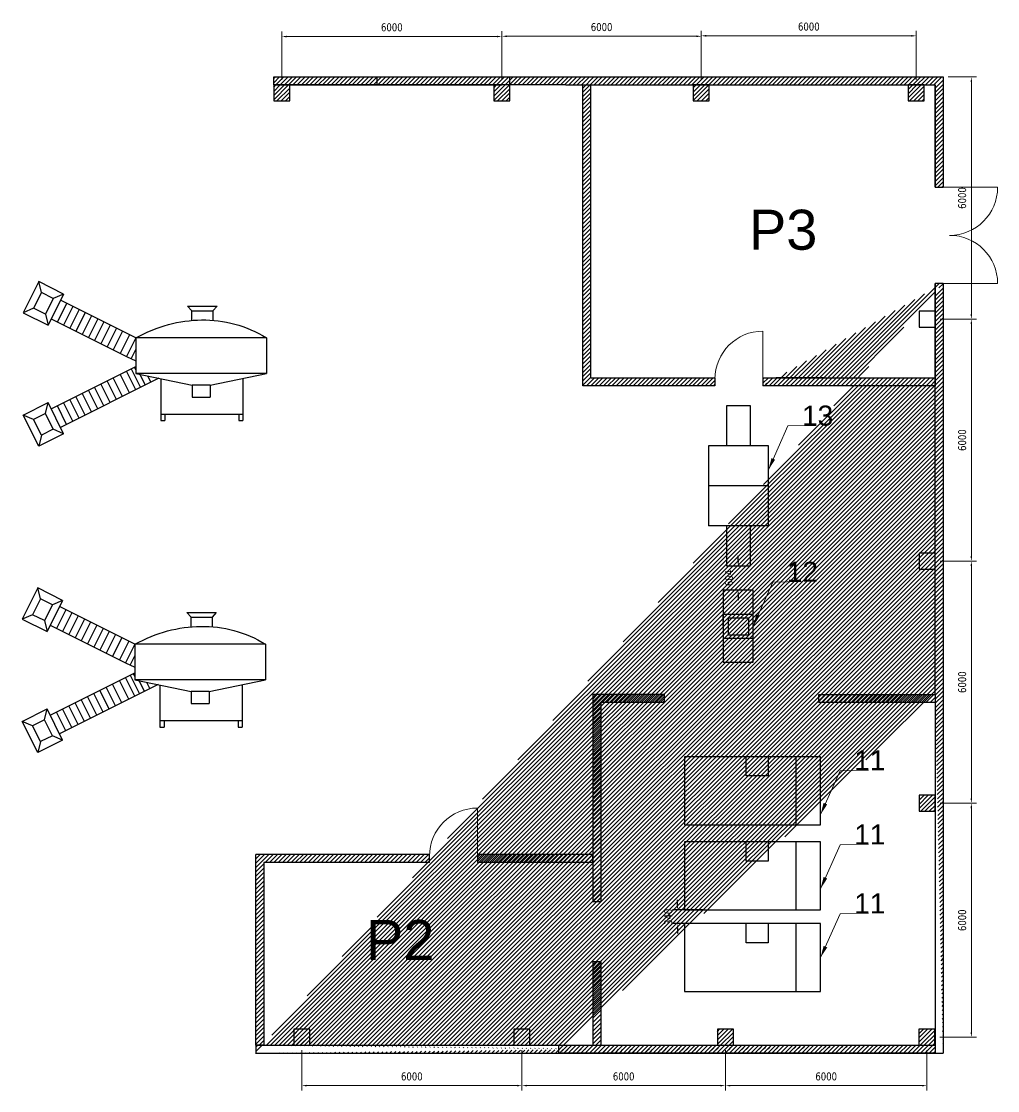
# Model space of a CAD drawing. Header units: millimetres. Extents: x 133587 to 223990, y -31835 to 27376.
# Drawn here: x 199603 to 223990, y -31835 to -5112 of the extents above; entities that cross this region are included whole.
import ezdxf

# ---------------------------------------------------------------- set-up
doc = ezdxf.new("R2010")
doc.units = ezdxf.units.MM
doc.header["$MEASUREMENT"] = 0
doc.header["$PDMODE"] = 2
doc.layers.get('0').update_dxf_attribs({"plot": 0})
for name, color, linetype, lineweight in [('03 tbii', 3, 'Continuous', 30), ('DIM', 252, 'Continuous', 18), ('DIM TO UYEN', 5, 'Continuous', 13), ('DungChinh', 7, 'Continuous', 30), ('H-nuoc thai', 5, 'Continuous', 53), ('khung tên', 100, 'Continuous', 25), ('NET MANH', 3, 'Continuous', 0)]:
    doc.layers.add(name, color=color, linetype=linetype, lineweight=lineweight)
doc.layers.add('Thiet bi', color=7, linetype='Continuous')
doc.styles.add('350', font='arial.ttf', dxfattribs={"height": 1000})
doc.styles.get("Standard").update_dxf_attribs({"font": 'arial.ttf'})
doc.styles.add('TEXT1', font='tahoma.ttf', dxfattribs={"width": 0.9})
doc.dimstyles.new('Dim100', dxfattribs={"dimscale": 100, "dimtxt": 2, "dimasz": 1.25, "dimexe": 1.25, "dimexo": 1.25, "dimgap": 1.25, "dimtad": 1, "dimtoh": 1, "dimdec": 0, "dimzin": 0, "dimdsep": 46, "dimtxsty": 'TEXT1', "dimcen": 0.09, "dimclrd": 256, "dimclre": 256, "dimclrt": 256, "dimadec": 0, "dimazin": 0, "dimtfac": 1, "dimtdec": 0, "dimtix": 1, "dimtofl": 0, "dimtmove": 0, "dimatfit": 3, "dimfxl": 1, "dimtolj": 1, "dimtzin": 0, "dimlwd": -1, "dimlwe": -1, "dimarcsym": 0})
doc.dimstyles.new('KICH THUOC', dxfattribs={"dimscale": 50, "dimtxt": 4.5, "dimasz": 3, "dimexe": 4, "dimexo": 0, "dimgap": 1, "dimtad": 1, "dimtoh": 1, "dimdec": 0, "dimtxsty": 'Standard', "dimcen": -2.5, "dimclrd": 8, "dimclre": 8, "dimadec": 0, "dimazin": 0, "dimtfac": 1, "dimtdec": 0, "dimtmove": 1, "dimatfit": 1, "dimfxl": 1, "dimlwd": 9, "dimlwe": 9, "dimarcsym": 0})
pattern_1 = [(45, (-1729698.88, -188716.505), (-53.8815367, 53.8815367), [])]

# ---------------------------------------------------------------- blocks, each defined once
blk = doc.blocks.new('*D103')
at = {"layer": 'Defpoints', "color": 0, "transparency": 16777216}
for p in [(221959, -5473), (216588, -6702), (221959, -6702)]:
    blk.add_point(p, dxfattribs=at)
at = {"layer": 'DIM', "transparency": 16777216}
for p, q in [((216588, -6577), (216588, -5348)), ((216713, -5473), (221834, -5473)), ((221959, -6577), (221959, -5348))]:
    blk.add_line(p, q, dxfattribs=at)
for points in [[(216713, -5452), (216713, -5494), (216588, -5473)], [(221834, -5452), (221834, -5494), (221959, -5473)]]:
    blk.add_solid(points, dxfattribs=at)
at = {"layer": 'DIM', "transparency": 16777216, "insert": (219274, -5244), "char_height": 200, "attachment_point": 5, "style": 'TEXT1'}
blk.add_mtext('\\A1;6000', dxfattribs=at)
blk = doc.blocks.new('*D104')
at = {"layer": 'Defpoints', "color": 0, "transparency": 16777216}
for p in [(222428, -24652), (223335, -24652), (222424, -30502)]:
    blk.add_point(p, dxfattribs=at)
at = {"layer": 'DIM', "transparency": 16777216}
for p, q in [((222553, -24652), (223460, -24652)), ((223335, -30377), (223335, -24777)), ((222549, -30502), (223460, -30502))]:
    blk.add_line(p, q, dxfattribs=at)
for points in [[(223314, -24777), (223355, -24777), (223335, -24652)], [(223314, -30377), (223355, -30377), (223335, -30502)]]:
    blk.add_solid(points, dxfattribs=at)
at = {"layer": 'DIM', "transparency": 16777216, "insert": (223106, -27577), "char_height": 200, "attachment_point": 5, "rotation": 90, "style": 'TEXT1'}
blk.add_mtext('\\A1;6000', dxfattribs=at)
blk = doc.blocks.new('*D105')
at = {"layer": 'Defpoints', "color": 0, "transparency": 16777216}
for p in [(222428, -18602), (222428, -24652), (223335, -24652)]:
    blk.add_point(p, dxfattribs=at)
at = {"layer": 'DIM', "transparency": 16777216}
for p, q in [((222553, -18602), (223460, -18602)), ((223335, -18727), (223335, -24527)), ((222553, -24652), (223460, -24652))]:
    blk.add_line(p, q, dxfattribs=at)
for points in [[(223314, -18727), (223355, -18727), (223335, -18602)], [(223314, -24527), (223355, -24527), (223335, -24652)]]:
    blk.add_solid(points, dxfattribs=at)
at = {"layer": 'DIM', "transparency": 16777216, "insert": (223106, -21627), "char_height": 200, "attachment_point": 5, "rotation": 90, "style": 'TEXT1'}
blk.add_mtext('\\A1;6000', dxfattribs=at)
blk = doc.blocks.new('*D106')
at = {"layer": 'Defpoints', "color": 0, "transparency": 16777216}
for p in [(222428, -12552), (222428, -18602), (223335, -18602)]:
    blk.add_point(p, dxfattribs=at)
at = {"layer": 'DIM', "transparency": 16777216}
for p, q in [((222553, -12552), (223460, -12552)), ((223335, -12677), (223335, -18477)), ((222553, -18602), (223460, -18602))]:
    blk.add_line(p, q, dxfattribs=at)
for points in [[(223314, -12677), (223355, -12677), (223335, -12552)], [(223314, -18477), (223355, -18477), (223335, -18602)]]:
    blk.add_solid(points, dxfattribs=at)
at = {"layer": 'DIM', "transparency": 16777216, "insert": (223106, -15577), "char_height": 200, "attachment_point": 5, "rotation": 90, "style": 'TEXT1'}
blk.add_mtext('\\A1;6000', dxfattribs=at)
blk = doc.blocks.new('*D107')
at = {"layer": 'Defpoints', "color": 0, "transparency": 16777216}
for p in [(222628, -6502), (222428, -12552), (223335, -12552)]:
    blk.add_point(p, dxfattribs=at)
at = {"layer": 'DIM', "transparency": 16777216}
for p, q in [((222753, -6502), (223460, -6502)), ((223335, -6627), (223335, -12427)), ((222553, -12552), (223460, -12552))]:
    blk.add_line(p, q, dxfattribs=at)
for points in [[(223314, -6627), (223355, -6627), (223335, -6502)], [(223314, -12427), (223355, -12427), (223335, -12552)]]:
    blk.add_solid(points, dxfattribs=at)
at = {"layer": 'DIM', "transparency": 16777216, "insert": (223106, -9527), "char_height": 200, "attachment_point": 5, "rotation": 90, "style": 'TEXT1'}
blk.add_mtext('\\A1;6000', dxfattribs=at)
blk = doc.blocks.new('*D97')
at = {"layer": 'Defpoints', "color": 0, "transparency": 16777216}
for p in [(206107, -5491), (206107, -6702), (211607, -6702)]:
    blk.add_point(p, dxfattribs=at)
at = {"layer": 'DIM', "transparency": 16777216}
for p, q in [((206107, -6577), (206107, -5366)), ((211482, -5491), (206232, -5491)), ((211607, -6577), (211607, -5366))]:
    blk.add_line(p, q, dxfattribs=at)
for points in [[(206232, -5470), (206232, -5512), (206107, -5491)], [(211482, -5470), (211482, -5512), (211607, -5491)]]:
    blk.add_solid(points, dxfattribs=at)
at = {"layer": 'DIM', "transparency": 16777216, "insert": (208857, -5262), "char_height": 200, "attachment_point": 5, "style": 'TEXT1'}
blk.add_mtext('\\A1;6000', dxfattribs=at)
blk = doc.blocks.new('*D70')
at = {"layer": 'Defpoints', "color": 0, "transparency": 16777216}
for p in [(216588, -5485), (211607, -6702), (216588, -6702)]:
    blk.add_point(p, dxfattribs=at)
at = {"layer": 'DIM', "transparency": 16777216}
for p, q in [((211607, -6577), (211607, -5360)), ((211732, -5485), (216463, -5485)), ((216588, -6577), (216588, -5360))]:
    blk.add_line(p, q, dxfattribs=at)
for points in [[(211732, -5464), (211732, -5505), (211607, -5485)], [(216463, -5464), (216463, -5505), (216588, -5485)]]:
    blk.add_solid(points, dxfattribs=at)
at = {"layer": 'DIM', "transparency": 16777216, "insert": (214098, -5256), "char_height": 200, "attachment_point": 5, "style": 'TEXT1'}
blk.add_mtext('\\A1;6000', dxfattribs=at)
blk = doc.blocks.new('*D115')
at = {"transparency": 16777216}
for p, q in [((215994, -27195), (215994, -27070)), ((216661, -27320), (215869, -27320)), ((216661, -27661), (215869, -27661)), ((215994, -27786), (215994, -27911))]:
    blk.add_line(p, q, dxfattribs=at)
for points in [[(215973, -27195), (216014, -27195), (215994, -27320)], [(215973, -27786), (216014, -27786), (215994, -27661)]]:
    blk.add_solid(points, dxfattribs=at)
at = {"layer": 'Defpoints', "color": 0, "transparency": 16777216}
for p in [(216786, -27320), (215994, -27661), (216786, -27661)]:
    blk.add_point(p, dxfattribs=at)
at = {"transparency": 16777216, "insert": (215764, -27491), "char_height": 200, "attachment_point": 5, "rotation": 90, "style": 'TEXT1'}
blk.add_mtext('\\A1;340', dxfattribs=at)
blk = doc.blocks.new('*D118')
at = {"transparency": 16777216}
for p, q in [((217510, -18595), (217510, -18470)), ((217390, -18720), (217385, -18720)), ((217510, -19449), (217510, -19574)), ((217635, -19324), (217635, -19324))]:
    blk.add_line(p, q, dxfattribs=at)
for points in [[(217490, -18595), (217531, -18595), (217510, -18720)], [(217490, -19449), (217531, -19449), (217510, -19324)]]:
    blk.add_solid(points, dxfattribs=at)
at = {"layer": 'Defpoints', "color": 0, "transparency": 16777216}
for p in [(217515, -18720), (217510, -19324), (217510, -19324)]:
    blk.add_point(p, dxfattribs=at)
at = {"transparency": 16777216, "insert": (217281, -19022), "char_height": 200, "attachment_point": 5, "rotation": 90, "style": 'TEXT1'}
blk.add_mtext('\\A1;604', dxfattribs=at)
blk = doc.blocks.new('*D152')
at = {"layer": 'Defpoints', "color": 0, "transparency": 16777216}
for p in [(206607, -30702), (212107, -30702), (212107, -31710)]:
    blk.add_point(p, dxfattribs=at)
at = {"layer": 'DIM', "transparency": 16777216}
for p, q in [((206607, -30827), (206607, -31835)), ((212107, -30827), (212107, -31835)), ((206732, -31710), (211982, -31710))]:
    blk.add_line(p, q, dxfattribs=at)
for points in [[(206732, -31689), (206732, -31730), (206607, -31710)], [(211982, -31689), (211982, -31730), (212107, -31710)]]:
    blk.add_solid(points, dxfattribs=at)
at = {"layer": 'DIM', "transparency": 16777216, "insert": (209357, -31481), "char_height": 200, "attachment_point": 5, "style": 'TEXT1'}
blk.add_mtext('\\A1;6000', dxfattribs=at)
blk = doc.blocks.new('*D153')
at = {"layer": 'Defpoints', "color": 0, "transparency": 16777216}
for p in [(212107, -30702), (217191, -30702), (217191, -31710)]:
    blk.add_point(p, dxfattribs=at)
at = {"layer": 'DIM', "transparency": 16777216}
for p, q in [((212107, -30827), (212107, -31835)), ((217191, -30827), (217191, -31835)), ((212232, -31710), (217066, -31710))]:
    blk.add_line(p, q, dxfattribs=at)
for points in [[(212232, -31689), (212232, -31730), (212107, -31710)], [(217066, -31689), (217066, -31730), (217191, -31710)]]:
    blk.add_solid(points, dxfattribs=at)
at = {"layer": 'DIM', "transparency": 16777216, "insert": (214649, -31481), "char_height": 200, "attachment_point": 5, "style": 'TEXT1'}
blk.add_mtext('\\A1;6000', dxfattribs=at)
blk = doc.blocks.new('*D154')
at = {"layer": 'Defpoints', "color": 0, "transparency": 16777216}
for p in [(217191, -30702), (222224, -30702), (222224, -31710)]:
    blk.add_point(p, dxfattribs=at)
at = {"layer": 'DIM', "transparency": 16777216}
for p, q in [((217191, -30827), (217191, -31835)), ((222224, -30827), (222224, -31835)), ((217316, -31710), (222099, -31710))]:
    blk.add_line(p, q, dxfattribs=at)
for points in [[(217316, -31689), (217316, -31730), (217191, -31710)], [(222099, -31689), (222099, -31730), (222224, -31710)]]:
    blk.add_solid(points, dxfattribs=at)
at = {"layer": 'DIM', "transparency": 16777216, "insert": (219708, -31481), "char_height": 200, "attachment_point": 5, "style": 'TEXT1'}
blk.add_mtext('\\A1;6000', dxfattribs=at)

msp = doc.modelspace()

# ---------------------------------------------------------------- hatches: boundary and pattern name
at = {"layer": 'DungChinh'}
h = msp.add_hatch(dxfattribs=at)
h.set_pattern_fill('ANSI31', color=10, scale=600)
h.paths.add_polyline_path([(138039.3, -6249.1), (137639.3, -6249.1), (137639.3, -6649.1), (138039.3, -6649.1)])
h.paths.add_polyline_path([(144039.3, -6249.1), (143639.3, -6249.1), (143639.3, -6649.1), (144039.3, -6649.1)])
h.paths.add_polyline_path([(150039.3, -6249.1), (149639.3, -6249.1), (149639.3, -6649.1), (150039.3, -6649.1)])
h.paths.add_polyline_path([(156039.3, -6249.1), (155639.3, -6249.1), (155639.3, -6649.1), (156039.3, -6649.1)])
h.paths.add_polyline_path([(161965.1, -6249.1), (161565.1, -6249.1), (161565.1, -6649.1), (161965.1, -6649.1)])
h.paths.add_polyline_path([(167965.1, -6249.1), (167565.1, -6249.1), (167565.1, -6649.1), (167965.1, -6649.1)])
h.paths.add_polyline_path([(173965.1, -6249.1), (173565.1, -6249.1), (173565.1, -6649.1), (173965.1, -6649.1)])
h.paths.add_polyline_path([(179965.1, -6249.1), (179765.1, -6249.1), (179565.1, -6249.1), (179565.1, -6649.1), (179965.1, -6649.1)])
h.paths.add_polyline_path([(137739.3, -11899.1), (137339.3, -11899.1), (137339.3, -12099.1), (137339.3, -12299.1), (137739.3, -12299.1)])
h.paths.add_polyline_path([(137739.3, -17949.1), (137339.3, -17949.1), (137339.3, -18349.1), (137739.3, -18349.1)])
h.paths.add_polyline_path([(137739.3, -23999.1), (137339.3, -23999.1), (137339.3, -24399.1), (137739.3, -24399.1)])
h.paths.add_polyline_path([(138039.3, -29849.1), (137639.3, -29849.1), (137639.3, -30249.1), (138039.3, -30249.1)])
h.paths.add_polyline_path([(144039.3, -29849.1), (143639.3, -29849.1), (143639.3, -30249.1), (143839.3, -30249.1), (144039.3, -30249.1)])
h.paths.add_polyline_path([(150039.3, -29849.1), (149639.3, -29849.1), (149639.3, -30249.1), (149839.3, -30249.1), (150039.3, -30249.1)])
h.paths.add_polyline_path([(156039.3, -29849.1), (155839.3, -29849.1), (155839.3, -30249.1), (156039.3, -30249.1)])
h.paths.add_polyline_path([(155839.3, -29849.1), (155639.3, -29849.1), (155639.3, -30249.1), (155839.3, -30249.1)])
h.paths.add_polyline_path([(162039.3, -29849.1), (161639.3, -29849.1), (161639.3, -30249.1), (161839.3, -30249.1), (162039.3, -30249.1)])
h.paths.add_polyline_path([(168039.3, -29849.1), (167639.3, -29849.1), (167639.3, -30249.1), (167765.1, -30249.1), (168039.3, -30249.1)])
h.paths.add_polyline_path([(173965.1, -29849.1), (173565.1, -29849.1), (173565.1, -30249.1), (173765.1, -30249.1), (173965.1, -30249.1)])
h.paths.add_polyline_path([(179965.1, -29849.1), (179565.1, -29849.1), (179565.1, -30249.1), (179765.1, -30249.1), (179965.1, -30249.1)])
h.paths.add_polyline_path([(206807.3, -30301.7), (206407.3, -30301.7), (206407.3, -30701.7), (206607.3, -30701.7), (206807.3, -30701.7)])
h.paths.add_polyline_path([(212307.3, -30301.7), (211907.3, -30301.7), (211907.3, -30701.7), (212107.3, -30701.7), (212307.3, -30701.7)])
h.paths.add_polyline_path([(217390.9, -30299.4), (216990.9, -30299.4), (216990.9, -30701.7), (217390.9, -30701.7)])
h.paths.add_polyline_path([(222424.3, -30301.7), (222024.3, -30301.7), (222024.3, -30701.7), (222424.3, -30701.7)])
h.paths.add_polyline_path([(222428.1, -24451.7), (222028.1, -24451.7), (222028.1, -24851.7), (222428.1, -24851.7)])
h.paths.add_polyline_path([(222428.1, -18401.7), (222028.1, -18401.7), (222028.1, -18801.7), (222428.1, -18801.7)])
h.paths.add_polyline_path([(222159.1, -6701.7), (221759.1, -6701.7), (221759.1, -7101.7), (222159.1, -7101.7)])
h.paths.add_polyline_path([(216788, -6701.7), (216388, -6701.7), (216388, -7101.7), (216788, -7101.7)])
h.paths.add_polyline_path([(211807.3, -6701.7), (211407.3, -6701.7), (211407.3, -7101.7), (211807.3, -7101.7)])
h.paths.add_polyline_path([(206307.3, -6701.7), (206107.3, -6701.7), (205907.3, -6701.7), (205907.3, -7101.7), (206307.3, -7101.7)])
h.paths.add_polyline_path([(217421.7, -11369.3), (219630.4, -11369.3), (219630.4, -9308.6), (217421.7, -9308.6)], flags=9)
h = msp.add_hatch(dxfattribs=at)
h.set_pattern_fill('ANSI31', color=256, scale=600)
h.paths.add_polyline_path([(208483.2, -6501.7), (205907.3, -6501.7), (205907.3, -6701.7), (208483.2, -6701.7)])
h.paths.add_polyline_path([(211807.3, -6501.7), (208483.2, -6501.7), (208483.2, -6701.7), (211607.3, -6701.7), (211807.3, -6701.7)])
h.paths.add_polyline_path([(222628.1, -6501.7), (222428.1, -6501.7), (211807.3, -6501.7), (211807.3, -6701.7), (213204.7, -6701.7), (222428.1, -6701.7), (222428.1, -9259.4), (222628.1, -9259.4)])
h.paths.add_polyline_path([(213827.9, -6701.7), (213627.9, -6701.7), (213627.9, -14217), (216928, -14217), (216928, -14017), (213827.9, -14017)])
h.paths.add_polyline_path([(222428.1, -14017), (218128, -14017), (218128, -14217), (222428.1, -14217)])
h = msp.add_hatch(dxfattribs=at)
h.set_pattern_fill('ANSI31', color=256, scale=600)
edge = h.paths.add_edge_path()
edge.add_line((216588, -30701.7), (222428.1, -30701.7))
edge.add_line((213113.1, -30901.7), (222628.1, -30901.7))
edge.add_line((213174.3, -30701.7), (216588, -30701.7))
edge.add_line((206607.3, -30701.7), (222024.3, -30701.7))
edge.add_line((205452.3, -30901.7), (222628.1, -30901.7))
edge.add_line((205461.9, -30701.7), (206607.3, -30701.7))
edge.add_line((205461.9, -30701.7), (205461.9, -30901.7))
edge.add_line((222628.1, -11659.4), (222628.1, -30901.7))
edge.add_line((222428.1, -21932.3), (222428.1, -30701.7))
edge.add_line((222428.1, -11659.4), (222428.1, -14217))
edge.add_line((222428.1, -14217), (218128, -14217))
edge.add_line((222628.1, -11659.4), (222428.1, -11659.4))
edge.add_line((222428.1, -21932.3), (222428.1, -11659.4))
h = msp.add_hatch(dxfattribs=at)
h.set_pattern_fill('ANSI31', color=256, scale=600)
h.paths.add_polyline_path([(222427.5, -30701.7), (213031.5, -30701.7), (213031.5, -30901.7), (222427.5, -30901.7)])
at = {"layer": 'H-nuoc thai', "linetype": 'Continuous', "lineweight": 30, "ltscale": 20}
h = msp.add_hatch(dxfattribs=at)
h.set_pattern_fill('ANSI31', scale=24, style=0)
h.set_pattern_definition(pattern_1)
h.paths.add_polyline_path([(213875, -27115.1), (214075, -27115.1), (214075, -22132.3), (215666.5, -22132.3), (215666.5, -21932.3), (213875, -21932.3)])
h.paths.add_polyline_path([(213875, -30701.7), (214075, -30701.7), (214075, -28615.1), (213875, -28615.1)])
h = msp.add_hatch(dxfattribs=at)
h.set_pattern_fill('ANSI31', scale=24, style=0)
h.set_pattern_definition(pattern_1)
h.paths.add_polyline_path([(219526.8, -21932.3), (219526.8, -22132.3), (222428.1, -22132.3), (222428.1, -21932.3)])
h = msp.add_hatch(dxfattribs=at)
h.set_pattern_fill('ANSI31', scale=24, style=0)
h.set_pattern_definition(pattern_1)
h.paths.add_polyline_path([(210998.6, -25935.5), (210998.6, -26135.5), (213875, -26135.5), (213875, -25935.5)])
h.paths.add_polyline_path([(209798.6, -26135.5), (209798.6, -25935.5), (205461.9, -25935.5), (205461.9, -30701.7), (205661.9, -30701.7), (205661.9, -26135.5)])

# ---------------------------------------------------------------- linework, layer by layer
at = {"color": 7, "lineweight": 30}
for p, q in [((203189.5, -14930.1), (203189.5, -15091.2)), ((205038, -14930.1), (205038, -15091.2)), ((203166.8, -22587), (203166.8, -22748.1)), ((205015.3, -22587), (205015.3, -22748.1))]:
    msp.add_line(p, q, dxfattribs=at)
at = {"layer": '03 tbii', "color": 7, "lineweight": 30}
for p, q in [((203865.1, -12348.4), (203755.8, -12228.8)), ((203755.8, -12228.8), (204492.2, -12228.8)), ((204492.2, -12228.8), (204388.9, -12348.4)), ((203865.1, -12348.4), (204388.9, -12348.4)), ((203865.1, -12583.8), (203865.1, -12348.4)), ((204388.9, -12348.4), (204388.9, -12583.8)), ((205725.2, -13023.2), (205725.2, -13909.4)), ((203084.5, -14036.3), (203084.5, -15091.2)), ((205139.2, -14032.7), (205139.2, -15091.2)), ((203084.5, -14930.1), (205139.2, -14930.1)), ((203842.4, -20005.3), (203733.1, -19885.7)), ((203733.1, -19885.7), (204469.5, -19885.7)), ((203842.4, -20005.3), (204366.2, -20005.3)), ((203842.4, -20240.7), (203842.4, -20005.3)), ((204469.5, -19885.7), (204366.2, -20005.3)), ((204366.2, -20005.3), (204366.2, -20240.7)), ((205702.5, -20680.1), (205702.5, -21566.3)), ((203061.8, -21693.2), (203061.8, -22748.1)), ((205116.4, -21689.7), (205116.4, -22748.1)), ((203061.8, -22587), (205116.5, -22587))]:
    msp.add_line(p, q, dxfattribs=at)
at = {"layer": 'DIM TO UYEN', "color": 7, "lineweight": 30}
for p, q in [((200035.5, -11615.6), (199647.2, -12392.2)), ((200035.5, -11615.6), (199647.2, -12392.2)), ((200035.5, -11615.6), (199647.2, -12392.2)), ((200656.7, -11926.3), (200035.5, -11615.6)), ((200101.9, -11886.1), (200035.5, -11615.6)), ((200101.9, -11886.1), (199903.5, -12283)), ((200400.5, -12035.4), (200101.9, -11886.1)), ((200656.7, -11926.3), (200268.5, -12702.8)), ((200656.7, -11926.3), (200400.5, -12035.4)), ((199903.5, -12283), (199647.2, -12392.2)), ((200202, -12432.3), (199903.5, -12283)), ((200400.5, -12035.4), (200202, -12432.3)), ((200734.4, -12159.2), (200501.4, -12625.2)), ((202462.2, -13023.2), (200579.1, -12081.6)), ((200889.7, -12236.9), (200656.7, -12702.8)), ((199647.2, -12392.2), (200268.5, -12702.8)), ((200202, -12432.3), (200268.5, -12702.8)), ((200346.1, -12547.5), (202229.3, -13489.1)), ((201045, -12314.5), (200812, -12780.5)), ((201200.3, -12392.2), (200967.4, -12858.1)), ((201355.6, -12469.9), (201122.7, -12935.8)), ((201511, -12547.5), (201278, -13013.5)), ((201666.3, -12625.2), (201433.3, -13091.1)), ((201821.6, -12702.8), (201588.6, -13168.8)), ((201976.9, -12780.5), (201743.9, -13246.4)), ((202132.2, -12858.1), (201899.2, -13324.1)), ((202132.2, -12858.1), (201899.2, -13324.1)), ((202306.9, -12945.5), (202073.9, -13411.4)), ((202462.2, -13023.2), (202229.3, -13489.1)), ((202462.2, -13023.2), (202229.3, -13489.1)), ((200346.1, -14795.3), (202462.2, -13737.2)), ((202462.2, -14319.6), (202229.3, -13853.7)), ((202462.2, -14319.6), (202229.3, -13853.7)), ((203038.8, -14030.7), (200579.1, -15261.2)), ((201976.9, -14562.3), (201743.9, -14096.4)), ((202132.2, -14484.6), (201899.2, -14018.7)), ((202132.2, -14484.6), (201899.2, -14018.7)), ((202306.9, -14397.3), (202073.9, -13931.4)), ((201355.6, -14872.9), (201122.7, -14407)), ((201511, -14795.3), (201278, -14329.3)), ((201666.3, -14717.6), (201433.3, -14251.7)), ((201821.6, -14640), (201588.6, -14174)), ((199647.2, -14950.6), (200268.5, -14640)), ((200202, -14910.5), (200268.5, -14640)), ((200656.7, -15416.5), (200268.5, -14640)), ((200889.7, -15105.9), (200656.7, -14640)), ((201045, -15028.2), (200812, -14562.3)), ((201200.3, -14950.6), (200967.4, -14484.6)), ((200035.5, -15727.1), (199647.2, -14950.6)), ((199903.5, -15059.7), (199647.2, -14950.6)), ((200202, -14910.5), (199903.5, -15059.7)), ((200400.5, -15307.4), (200202, -14910.5)), ((200734.4, -15183.5), (200501.4, -14717.6)), ((200101.9, -15456.6), (199903.5, -15059.7)), ((200656.7, -15416.5), (200035.5, -15727.1)), ((200101.9, -15456.6), (200035.5, -15727.1)), ((200400.5, -15307.4), (200101.9, -15456.6)), ((200656.7, -15416.5), (200400.5, -15307.4)), ((200012.8, -19272.6), (199624.5, -20049.1)), ((200634, -19583.2), (200012.8, -19272.6)), ((200079.2, -19543.1), (200012.8, -19272.6)), ((200079.2, -19543.1), (199880.8, -19940)), ((200377.8, -19692.3), (200079.2, -19543.1)), ((200377.8, -19692.3), (200179.3, -20089.2)), ((200634, -19583.2), (200245.7, -20359.7)), ((200634, -19583.2), (200377.8, -19692.3)), ((202439.5, -20680.1), (200556.4, -19738.5)), ((199880.8, -19940), (199624.5, -20049.1)), ((200179.3, -20089.2), (199880.8, -19940)), ((200711.7, -19816.2), (200478.7, -20282.1)), ((200867, -19893.8), (200634, -20359.7)), ((201022.3, -19971.5), (200789.3, -20437.4)), ((199624.5, -20049.1), (200245.7, -20359.7)), ((200179.3, -20089.2), (200245.7, -20359.7)), ((200323.4, -20204.4), (202206.6, -21146)), ((201177.6, -20049.1), (200944.7, -20515.1)), ((201332.9, -20126.8), (201100, -20592.7)), ((201488.2, -20204.4), (201255.3, -20670.4)), ((201643.6, -20282.1), (201410.6, -20748)), ((201798.9, -20359.7), (201565.9, -20825.7)), ((201954.2, -20437.4), (201721.2, -20903.3)), ((202109.5, -20515.1), (201876.5, -20981)), ((202109.5, -20515.1), (201876.5, -20981)), ((202284.2, -20602.4), (202051.2, -21068.4)), ((202439.5, -20680.1), (202206.6, -21146)), ((202439.5, -20680.1), (202206.6, -21146)), ((200323.4, -22452.2), (202439.5, -21394.1)), ((202284.2, -22054.2), (202051.2, -21588.3)), ((202439.5, -21976.6), (202206.6, -21510.6)), ((202439.5, -21976.6), (202206.6, -21510.6)), ((203016.1, -21687.7), (200556.4, -22918.1)), ((201643.6, -22374.5), (201410.6, -21908.6)), ((201798.9, -22296.9), (201565.9, -21830.9)), ((201954.2, -22219.2), (201721.2, -21753.3)), ((202109.5, -22141.6), (201876.5, -21675.6)), ((202109.5, -22141.6), (201876.5, -21675.6)), ((201177.6, -22607.5), (200944.7, -22141.6)), ((201332.9, -22529.8), (201100, -22063.9)), ((201488.2, -22452.2), (201255.3, -21986.3)), ((199624.5, -22607.5), (200245.7, -22296.9)), ((200179.3, -22567.4), (200245.7, -22296.9)), ((200634, -23073.4), (200245.7, -22296.9)), ((200711.7, -22840.5), (200478.7, -22374.5)), ((200867, -22762.8), (200634, -22296.9)), ((201022.3, -22685.2), (200789.3, -22219.2)), ((200012.8, -23384.1), (199624.5, -22607.5)), ((199880.8, -22716.7), (199624.5, -22607.5)), ((200179.3, -22567.4), (199880.8, -22716.7)), ((200377.8, -22964.3), (200179.3, -22567.4)), ((200079.2, -23113.6), (199880.8, -22716.7)), ((200377.8, -22964.3), (200079.2, -23113.6)), ((200634, -23073.4), (200377.8, -22964.3)), ((200634, -23073.4), (200012.8, -23384.1)), ((200079.2, -23113.6), (200012.8, -23384.1))]:
    msp.add_line(p, q, dxfattribs=at)
at = {"layer": 'DungChinh'}
for p, q in [((205907.3, -6701.7), (205907.3, -6501.7)), ((208483.2, -6501.7), (222428.1, -6501.7)), ((211807.3, -6701.7), (211807.3, -6501.7)), ((202345.7, -13542.5), (202462.2, -13313)), ((202229.3, -13489.1), (202462.2, -13596)), ((202345.7, -13795.5), (202578.6, -14260.9)), ((202421.7, -13757.5), (202462.2, -13824)), ((202562.2, -13930.4), (202697.7, -14201.3)), ((202753.3, -13970.6), (202834.5, -14132.9)), ((203084.5, -15091.2), (203189.5, -15091.2)), ((205038, -15091.2), (205139.2, -15091.2)), ((202323, -21199.5), (202439.5, -20969.9)), ((202206.6, -21146), (202439.5, -21252.9)), ((202323, -21452.4), (202555.9, -21917.9)), ((202399, -21414.4), (202439.5, -21480.9)), ((202539.5, -21587.3), (202675, -21858.3)), ((202730.6, -21627.6), (202811.8, -21789.9)), ((203061.8, -22748.1), (203166.8, -22748.1)), ((205015.3, -22748.1), (205116.4, -22748.1)), ((205461.9, -30701.7), (205461.9, -30901.7))]:
    msp.add_line(p, q, dxfattribs=at)
msp.add_lwpolyline([(213031.5, -30701.7), (222427.5, -30701.7), (222427.5, -30901.7), (213031.5, -30901.7)], close=True, dxfattribs=at)
at = {"layer": 'H-nuoc thai', "color": 7, "linetype": 'Continuous', "lineweight": 30, "ltscale": 20}
for p, q in [((205907.3, -6501.7), (208483.2, -6501.7)), ((208483.2, -6501.7), (208483.2, -6701.7)), ((222428.1, -6501.7), (222628.1, -6501.7)), ((222628.1, -6501.7), (222628.1, -9259.4)), ((205907.3, -6701.7), (205907.3, -7101.7)), ((213204.7, -6701.7), (205907.3, -6701.7)), ((205907.3, -6701.7), (206107.3, -6701.7)), ((206107.3, -6701.7), (211607.3, -6701.7)), ((206307.3, -7101.7), (206307.3, -6701.7)), ((206807.3, -6701.7), (206407.3, -6701.7)), ((207246.8, -6701.7), (207446.8, -6701.7)), ((211407.3, -6701.7), (211407.3, -7101.7)), ((211807.3, -7101.7), (211807.3, -6701.7)), ((213627.9, -14217), (213627.9, -6701.7)), ((213827.9, -14017), (213827.9, -6701.7)), ((216788, -6701.7), (216388, -6701.7)), ((216388, -6701.7), (216388, -7101.7)), ((216788, -7101.7), (216788, -6701.7)), ((222159.1, -6701.7), (221759.1, -6701.7)), ((221759.1, -6701.7), (221759.1, -7101.7)), ((222159.1, -7101.7), (222159.1, -6701.7)), ((222428.1, -9259.4), (222428.1, -6701.7)), ((205907.3, -7101.7), (206307.3, -7101.7)), ((211407.3, -7101.7), (211807.3, -7101.7)), ((216388, -7101.7), (216788, -7101.7)), ((221759.1, -7101.7), (222159.1, -7101.7)), ((222428.1, -9259.4), (222628.1, -9259.4)), ((222428.1, -21932.3), (222428.1, -11659.4)), ((222628.1, -11659.4), (222428.1, -11659.4)), ((222628.1, -11659.4), (222628.1, -30901.7)), ((222428.1, -12351.7), (222028.1, -12351.7)), ((222028.1, -12351.7), (222028.1, -12751.7)), ((222428.1, -12751.7), (222428.1, -12351.7)), ((222028.1, -12751.7), (222428.1, -12751.7)), ((213827.9, -14017), (216928, -14017)), ((216928, -14017), (216928, -14217)), ((218128, -14017), (222428.1, -14017)), ((218128, -14017), (218128, -14217)), ((219655.2, -14017), (218455.2, -14017)), ((217815.3, -14719.6), (217215.3, -14719.6)), ((217815.3, -14719.6), (217215.3, -14719.6)), ((217215.3, -14719.6), (217215.3, -15719.6)), ((217815.3, -15719.6), (217815.3, -14719.6)), ((216765.3, -15719.6), (216765.3, -17719.6)), ((218265.3, -15719.6), (216765.3, -15719.6)), ((218265.3, -17719.6), (218265.3, -15719.6)), ((218265.3, -16719.6), (216765.3, -16719.6)), ((218265.3, -17719.6), (216765.3, -17719.6)), ((217215.3, -17719.6), (217215.3, -18719.6)), ((217815.3, -18719.6), (217815.3, -17719.6)), ((222428.1, -18401.7), (222028.1, -18401.7)), ((222028.1, -18401.7), (222028.1, -18801.7)), ((222428.1, -18801.7), (222428.1, -18401.7)), ((217215.3, -18719.6), (217815.3, -18719.6)), ((217515.3, -18719.6), (217815.3, -18719.6)), ((222028.1, -18801.7), (222428.1, -18801.7)), ((217135.3, -19323.8), (217135.3, -21123.8)), ((217885.3, -19323.8), (217135.3, -19323.8)), ((217885.3, -21123.8), (217885.3, -19323.8)), ((217135.3, -20223.8), (217135.3, -19923.8)), ((217135.3, -19923.8), (217885.3, -19923.8)), ((217267.2, -20452.3), (217267.2, -20018.1)), ((217267.2, -20018.1), (217767.3, -20018.1)), ((217767.3, -20018.1), (217767.3, -20223.8)), ((217135.3, -20223.8), (217135.3, -20523.8)), ((217767.3, -20223.8), (217767.3, -20452.3)), ((217885.3, -21123.8), (217885.3, -20223.8)), ((217135.3, -20523.8), (217885.3, -20523.8)), ((217767.3, -20452.3), (217267.2, -20452.3)), ((217135.3, -21123.8), (217885.3, -21123.8)), ((215666.5, -21932.3), (213875, -21932.3)), ((213875, -21932.3), (213875, -23355.1)), ((213875, -21932.3), (213875, -27115.1)), ((215666.5, -22132.3), (214075, -22132.3)), ((214075, -22132.3), (214075, -23355.1)), ((214075, -22132.3), (214075, -27115.1)), ((215666.5, -22132.3), (215666.5, -21932.3)), ((219526.8, -21932.3), (222428.1, -21932.3)), ((219526.8, -22132.3), (219526.8, -21932.3)), ((222428.1, -22132.3), (219526.8, -22132.3)), ((222428.1, -21932.3), (222428.1, -30701.7)), ((222428.1, -21932.3), (222428.1, -22132.3)), ((219567.2, -23492.8), (216167.2, -23492.8)), ((216167.2, -23492.8), (216167.2, -25192.8)), ((217705.9, -23970.3), (217705.9, -23492.8)), ((218257.1, -23492.8), (218257.1, -23970.3)), ((219567.2, -23492.8), (218946.4, -23492.8)), ((218946.4, -23492.8), (218946.4, -25192.8)), ((219567.2, -25192.8), (219567.2, -23492.8)), ((218257.1, -23970.3), (217705.9, -23970.3)), ((222428.1, -24451.7), (222028.1, -24451.7)), ((222028.1, -24451.7), (222028.1, -24851.7)), ((222428.1, -24851.7), (222428.1, -24451.7)), ((222028.1, -24851.7), (222428.1, -24851.7)), ((216167.2, -25192.8), (219567.2, -25192.8)), ((219567.2, -25620.4), (216167.2, -25620.4)), ((216167.2, -25620.4), (216167.2, -27320.4)), ((217705.9, -26097.8), (217705.9, -25620.4)), ((218257.1, -25620.4), (218257.1, -26097.8)), ((219567.2, -25620.4), (218946.4, -25620.4)), ((218946.4, -25620.4), (218946.4, -27320.4)), ((219567.2, -27320.4), (219567.2, -25620.4)), ((209798.6, -25935.5), (205461.9, -25935.5)), ((205461.9, -30701.7), (205461.9, -25935.5)), ((209798.6, -26135.5), (205661.9, -26135.5)), ((205661.9, -26135.5), (205661.9, -30701.7)), ((209798.6, -26135.5), (209798.6, -25935.5)), ((213875, -25935.5), (210998.6, -25935.5)), ((210998.6, -25935.5), (210998.6, -26135.5)), ((213875, -26135.5), (210998.6, -26135.5)), ((213875, -26135.5), (213675, -26135.5)), ((213875, -26135.5), (213875, -25935.5)), ((218257.1, -26097.8), (217705.9, -26097.8)), ((214075, -27115.1), (213875, -27115.1)), ((216167.2, -27320.4), (219567.2, -27320.4)), ((219567.2, -27661), (216167.2, -27661)), ((216167.2, -27661), (216167.2, -29361)), ((217705.9, -28138.4), (217705.9, -27661)), ((218257.1, -27661), (218257.1, -28138.4)), ((219567.2, -27661), (218946.4, -27661)), ((218946.4, -27661), (218946.4, -29361)), ((219567.2, -29361), (219567.2, -27661)), ((218257.1, -28138.4), (217705.9, -28138.4)), ((213875, -28615.1), (213875, -30701.7)), ((214075, -28615.1), (213875, -28615.1)), ((214075, -28615.1), (214075, -30701.7)), ((216167.2, -29361), (219567.2, -29361)), ((206807.3, -30301.7), (206407.3, -30301.7)), ((206407.3, -30301.7), (206407.3, -30701.7)), ((206807.3, -30701.7), (206807.3, -30301.7)), ((212307.3, -30301.7), (211907.3, -30301.7)), ((211907.3, -30301.7), (211907.3, -30701.7)), ((212307.3, -30701.7), (212307.3, -30301.7)), ((217390.9, -30299.4), (216990.9, -30299.4)), ((216990.9, -30299.4), (216990.9, -30699.4)), ((217390.9, -30699.4), (217390.9, -30299.4)), ((222424.3, -30301.7), (222024.3, -30301.7)), ((222024.3, -30301.7), (222024.3, -30701.7)), ((222424.3, -30701.7), (222424.3, -30301.7)), ((205661.9, -30701.7), (205461.9, -30701.7)), ((205461.9, -30701.7), (206607.3, -30701.7)), ((206607.3, -30701.7), (222024.3, -30701.7)), ((206607.3, -30701.7), (212607.3, -30701.7)), ((206607.3, -30701.7), (212107.3, -30701.7)), ((213174.3, -30701.7), (216588, -30701.7)), ((216588, -30701.7), (222428.1, -30701.7)), ((205452.3, -30901.7), (222628.1, -30901.7)), ((205461.9, -30901.7), (208731.8, -30901.7)), ((213113.1, -30901.7), (222628.1, -30901.7))]:
    msp.add_line(p, q, dxfattribs=at)
for points in [[(213627.9, -6701.7), (222428.1, -6701.7), (222428.1, -9259.4)], [(222428.1, -11659.4), (222428.1, -14217), (218128, -14217)], [(216928, -14217), (213627.9, -14217)]]:
    msp.add_lwpolyline(points, dxfattribs=at)
at = {"layer": 'khung tên'}
for p, q in [((208483.2, -6501.7), (222428.1, -6501.7)), ((213204.7, -6701.7), (222428.1, -6701.7))]:
    msp.add_line(p, q, dxfattribs=at)
at = {"layer": 'NET MANH', "color": 7, "lineweight": 30, "ltscale": 3}
for p, q in [((205725.2, -13023.2), (202462.2, -13023.2)), ((202462.2, -13023.2), (202462.2, -13909.4)), ((205725.2, -13909.4), (202462.2, -13909.4)), ((202462.2, -13909.4), (203871.3, -14206)), ((204316.2, -14206), (205725.2, -13909.4)), ((204316.2, -14206), (203871.3, -14206)), ((203871.3, -14206), (203871.3, -14502.6)), ((204316.2, -14206), (204316.2, -14502.6)), ((203871.3, -14502.6), (204316.2, -14502.6)), ((205702.5, -20680.1), (202439.5, -20680.1)), ((202439.5, -20680.1), (202439.5, -21566.3)), ((205702.5, -21566.3), (202439.5, -21566.3)), ((202439.5, -21566.3), (203848.5, -21862.9)), ((204293.5, -21862.9), (205702.5, -21566.3)), ((204293.5, -21862.9), (203848.5, -21862.9)), ((203848.5, -21862.9), (203848.5, -22159.6)), ((204293.5, -21862.9), (204293.5, -22159.6)), ((203848.5, -22159.6), (204293.5, -22159.6))]:
    msp.add_line(p, q, dxfattribs=at)
for points in [[(202462.2, -13023.2), (202999.9, -12729), (204096.2, -12429.9), (205224.8, -12708.9), (205725.2, -13023.2)], [(202439.5, -20680.1), (202977.2, -20385.9), (204073.5, -20086.8), (205202.1, -20365.9), (205702.5, -20680.1)]]:
    msp.add_open_spline(points, degree=3, dxfattribs=at)
at = {"layer": 'Thiet bi', "color": 6, "lineweight": 13, "ltscale": 3}
for p, q in [((222628.1, -9259.4), (223990.4, -9259.4)), ((222628.1, -11659.4), (223990.4, -11659.4)), ((218128, -14217), (218128, -12854.6)), ((210998.6, -26135.5), (210998.6, -24773.2))]:
    msp.add_line(p, q, dxfattribs=at)
for centre, start, end in [((222790.4, -9259.4), 270, 0), ((222790.4, -11659.4), 0, 90), ((218128, -14054.6), 90, 180), ((210998.6, -25973.2), 90, 180)]:
    msp.add_arc(centre, 1200, start, end, dxfattribs=at)

# ---------------------------------------------------------------- texts
at = {"layer": 'H-nuoc thai', "color": 7, "linetype": 'Continuous', "lineweight": 30, "ltscale": 20, "attachment_point": 1, "style": '350'}
for s, width, insert, char_height in [('P3', 2163.515, (217779.4, -9819.2), 1000), ('13', 476.278, (219106.3, -14714.3), 500), ('12', 476.278, (218726.3, -18617.9), 500), ('11', 476.278, (220408.2, -23329.4), 500), ('11', 476.278, (220408.2, -25182.9), 500), ('11', 476.278, (220408.2, -26905), 500), ('P2', 2163.515, (208211.7, -27569.9), 1000)]:
    msp.add_mtext_dynamic_manual_height_columns(s, width=width, gutter_width=5000, heights=[0], dxfattribs=dict(at, insert=insert, char_height=char_height))

# ---------------------------------------------------------------- dimensions: what is measured, and where the dimension line sits
dim = msp.add_linear_dim(base=(217510.3, -19323.8), p1=(217515.3, -18719.6), p2=(217510.3, -19323.8), angle=90, dimstyle='Dim100')
dim.commit()
dim.dimension.update_dxf_attribs({"geometry": '*D118', "text_midpoint": (217281.2, -19021.7)})
dim = msp.add_linear_dim(base=(215993.5, -27661), p1=(216785.9, -27320.4), p2=(216785.9, -27661), angle=90, text='340', dimstyle='Dim100')
dim.commit()
dim.dimension.update_dxf_attribs({"geometry": '*D115', "text_midpoint": (215993.5, -27490.7), "dimtype": 160})
at = {"layer": 'DIM'}
for base, p1, p2, picture, middle in [((206107.3, -5491.2), (211607.3, -6701.7), (206107.3, -6701.7), '*D97', (208857.3, -5262.1)), ((216588, -5484.6), (211607.3, -6701.7), (216588, -6701.7), '*D70', (214097.7, -5255.5)), ((221959.1, -5472.7), (216588, -6701.7), (221959.1, -6701.7), '*D103', (219273.6, -5243.6))]:
    dim = msp.add_linear_dim(base=base, p1=p1, p2=p2, text='6000', dimstyle='Dim100', dxfattribs=at)
    dim.commit()
    dim.dimension.update_dxf_attribs({"geometry": picture, "text_midpoint": middle})
for base, p1, p2, picture, middle in [((223334.6, -12551.7), (222628.1, -6501.7), (222428.1, -12551.7), '*D107', (223105.5, -9526.7)), ((223334.6, -18601.7), (222428.1, -12551.7), (222428.1, -18601.7), '*D106', (223105.5, -15576.7)), ((223334.6, -24651.7), (222428.1, -18601.7), (222428.1, -24651.7), '*D105', (223105.5, -21626.7)), ((223334.6, -24651.7), (222424.3, -30501.7), (222428.1, -24651.7), '*D104', (223105.5, -27576.7))]:
    dim = msp.add_linear_dim(base=base, p1=p1, p2=p2, angle=90, text='6000', dimstyle='Dim100', dxfattribs=at)
    dim.commit()
    dim.dimension.update_dxf_attribs({"geometry": picture, "text_midpoint": middle})
for base, p1, p2, picture, middle in [((212107.3, -31709.6), (206607.3, -30701.7), (212107.3, -30701.7), '*D152', (209357.3, -31480.5)), ((217190.9, -31709.6), (212107.3, -30701.7), (217190.9, -30701.7), '*D153', (214649.1, -31480.5)), ((222224.3, -31709.6), (217190.9, -30701.7), (222224.3, -30701.7), '*D154', (219707.6, -31480.5))]:
    dim = msp.add_linear_dim(base=base, p1=p1, p2=p2, text='6000', dimstyle='Dim100', override={"dimtmove": 1}, dxfattribs=at)
    dim.commit()
    dim.dimension.update_dxf_attribs({"geometry": picture, "text_midpoint": middle})

# ---------------------------------------------------------------- leaders
at = {"layer": 'H-nuoc thai', "color": 7, "linetype": 'Continuous', "lineweight": 30, "ltscale": 20}
for points in [[(218265.3, -16320.3), (218751.8, -15223.9), (219460.9, -15208.8)], [(217885.3, -20223.8), (218371.8, -19127.4), (219080.9, -19112.4)], [(219567.2, -24935.4), (220053.7, -23839), (220762.8, -23823.9)], [(219567.2, -26788.9), (220053.7, -25692.5), (220762.8, -25677.4)], [(219567.2, -28511), (220053.7, -27414.6), (220762.8, -27399.5)]]:
    msp.add_leader(points, dimstyle='KICH THUOC', override={"dimasz": 6, "dimgap": 1, "dimtad": 0}, dxfattribs=at)

doc.saveas('drawing.dxf')
